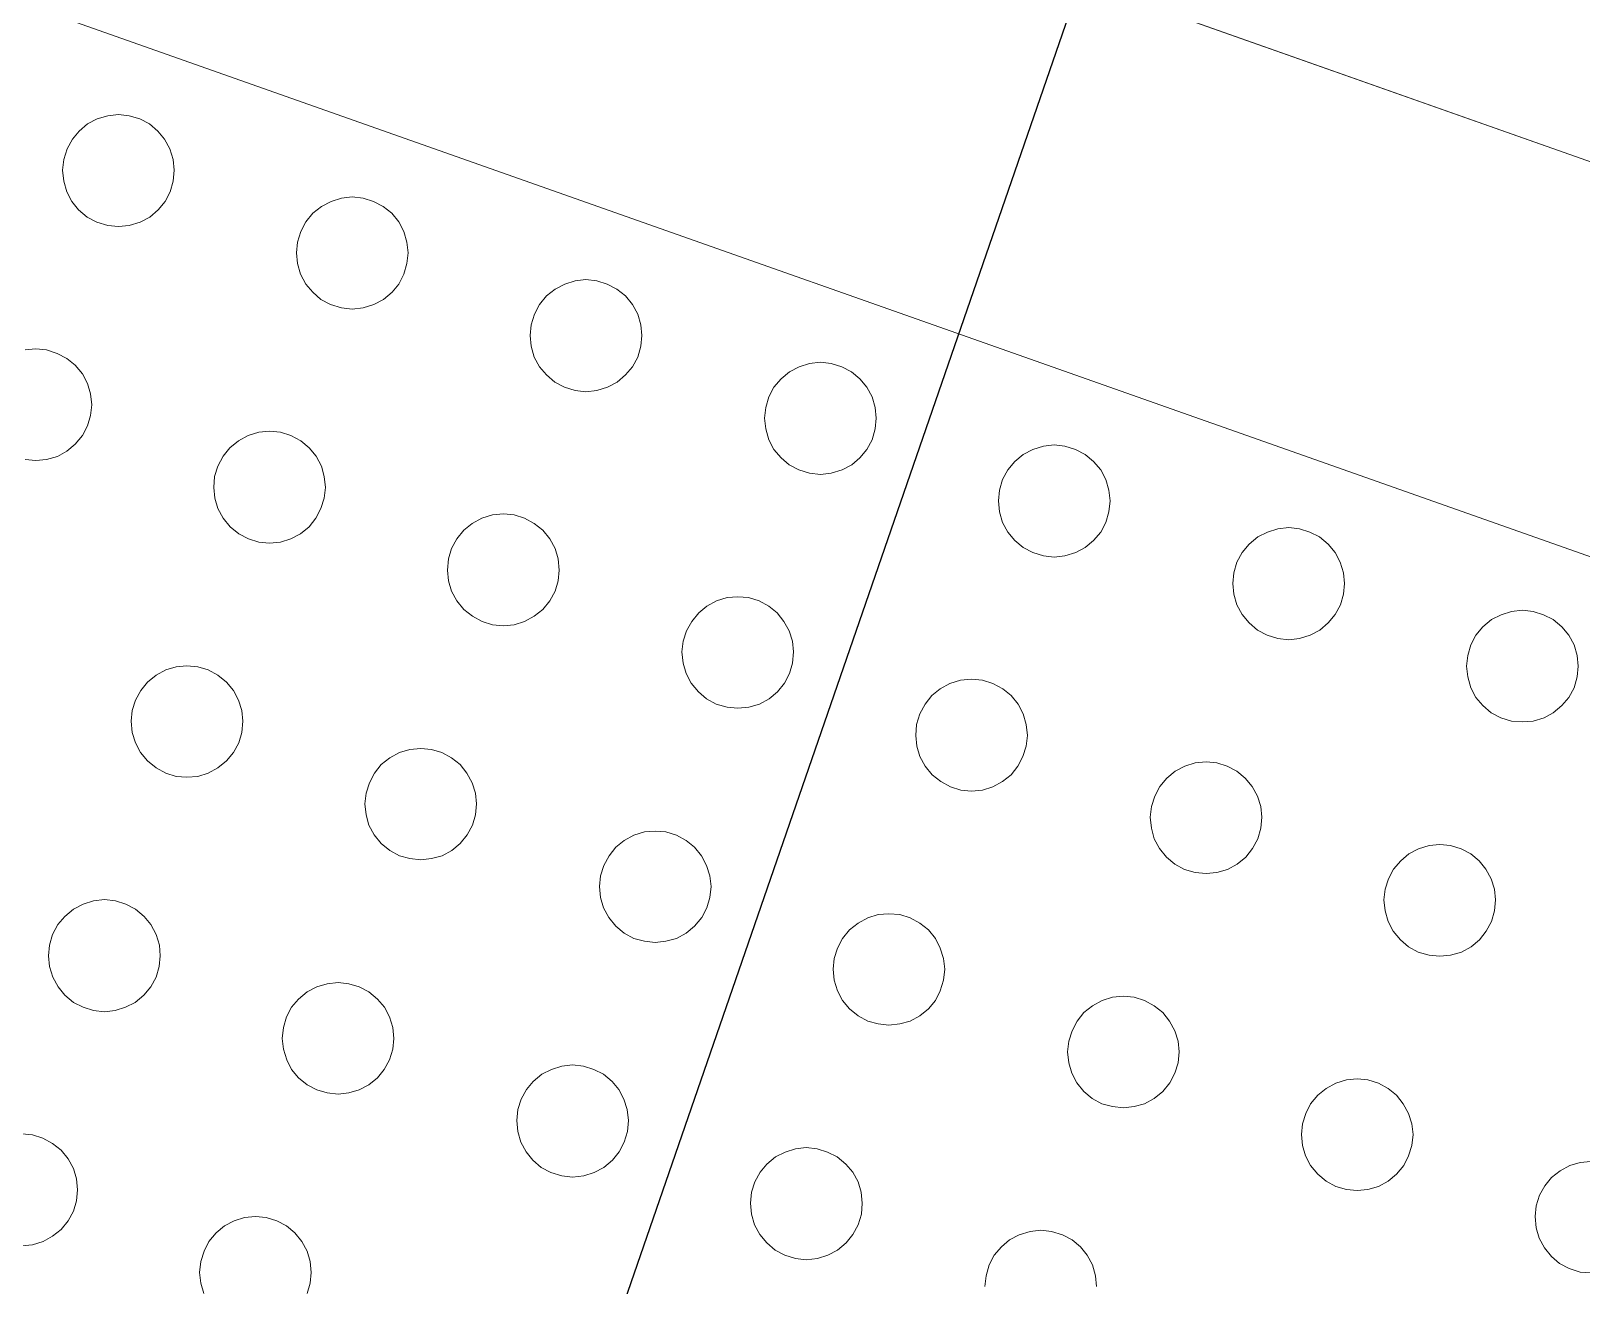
# Model space of a CAD drawing. Header units: metres. Extents: x 105014 to 106600, y 111320 to 118425.
# Drawn here: x 105897.1734 to 105897.5901, y 114674.4033 to 114674.7403 of the extents above; entities that cross this region are included whole.
import ezdxf

# ---------------------------------------------------------------- set-up
doc = ezdxf.new("R2010")
doc.units = ezdxf.units.M
doc.linetypes.add('DASHED', pattern=[1.524, 1.27, -0.254])
for name, color, linetype, lineweight in [('20-EP-ZONA-DURA', 253, 'CONTINUOUS', 13), ('20-EP-ZONA-VERDE', 84, 'CONTINUOUS', 13), ('35-RH-ACUE-MENOR-PROY', 5, 'DASHED', 25)]:
    doc.layers.add(name, color=color, linetype=linetype, lineweight=lineweight)

msp = doc.modelspace()

# ---------------------------------------------------------------- linework, layer by layer
at = {"layer": '20-EP-ZONA-DURA'}
for points in [[(105898.3959, 114674.4216), (105895.6123, 114675.4039), (105897.4357, 114680.3807), (105898.9413, 114679.8495), (105899.0043, 114678.0211), (105898.8214, 114676.2008), (105898.3959, 114674.4216)], [(105897.1819, 114674.7029), (105897.1822, 114674.6999), (105897.183, 114674.6971), (105897.1844, 114674.6945), (105897.1862, 114674.6922), (105897.1885, 114674.6903), (105897.1911, 114674.6889), (105897.194, 114674.688), (105897.1969, 114674.6878), (105897.1998, 114674.688), (105897.2027, 114674.6889), (105897.2053, 114674.6903), (105897.2076, 114674.6922), (105897.2094, 114674.6945), (105897.2108, 114674.6971), (105897.2116, 114674.6999), (105897.2119, 114674.7029), (105897.2116, 114674.7058), (105897.2107, 114674.7086), (105897.2093, 114674.7112), (105897.2075, 114674.7134), (105897.2052, 114674.7153), (105897.2026, 114674.7167), (105897.1998, 114674.7175), (105897.1969, 114674.7178), (105897.194, 114674.7175), (105897.1912, 114674.7167), (105897.1886, 114674.7153), (105897.1863, 114674.7134), (105897.1845, 114674.7112), (105897.1831, 114674.7086), (105897.1822, 114674.7058), (105897.1819, 114674.7029)], [(105897.2447, 114674.6807), (105897.245, 114674.6778), (105897.2458, 114674.675), (105897.2472, 114674.6723), (105897.2491, 114674.6701), (105897.2513, 114674.6682), (105897.2539, 114674.6668), (105897.2568, 114674.6659), (105897.2597, 114674.6656), (105897.2626, 114674.6659), (105897.2655, 114674.6668), (105897.2681, 114674.6682), (105897.2704, 114674.6701), (105897.2722, 114674.6723), (105897.2736, 114674.675), (105897.2744, 114674.6778), (105897.2747, 114674.6807), (105897.2744, 114674.6836), (105897.2736, 114674.6864), (105897.2722, 114674.689), (105897.2703, 114674.6913), (105897.268, 114674.6931), (105897.2654, 114674.6945), (105897.2626, 114674.6954), (105897.2597, 114674.6957), (105897.2568, 114674.6954), (105897.254, 114674.6945), (105897.2514, 114674.6931), (105897.2491, 114674.6913), (105897.2472, 114674.689), (105897.2459, 114674.6864), (105897.245, 114674.6836), (105897.2447, 114674.6807)], [(105897.3075, 114674.6585), (105897.3078, 114674.6556), (105897.3086, 114674.6527), (105897.31, 114674.6501), (105897.3119, 114674.6479), (105897.3141, 114674.646), (105897.3167, 114674.6446), (105897.3196, 114674.6437), (105897.3225, 114674.6434), (105897.3254, 114674.6437), (105897.3283, 114674.6446), (105897.3309, 114674.646), (105897.3331, 114674.6479), (105897.335, 114674.6501), (105897.3364, 114674.6527), (105897.3372, 114674.6556), (105897.3375, 114674.6585), (105897.3372, 114674.6614), (105897.3364, 114674.6642), (105897.335, 114674.6668), (105897.3331, 114674.6691), (105897.3308, 114674.6709), (105897.3282, 114674.6723), (105897.3254, 114674.6732), (105897.3225, 114674.6735), (105897.3196, 114674.6732), (105897.3168, 114674.6723), (105897.3142, 114674.6709), (105897.3119, 114674.6691), (105897.31, 114674.6668), (105897.3087, 114674.6642), (105897.3078, 114674.6614), (105897.3075, 114674.6585)], [(105897.3705, 114674.6363), (105897.3708, 114674.6334), (105897.3716, 114674.6305), (105897.373, 114674.6279), (105897.3749, 114674.6256), (105897.3771, 114674.6238), (105897.3797, 114674.6224), (105897.3826, 114674.6215), (105897.3855, 114674.6212), (105897.3884, 114674.6215), (105897.3913, 114674.6224), (105897.3939, 114674.6238), (105897.3961, 114674.6256), (105897.398, 114674.6279), (105897.3994, 114674.6305), (105897.4002, 114674.6334), (105897.4005, 114674.6363), (105897.4002, 114674.6392), (105897.3994, 114674.642), (105897.398, 114674.6446), (105897.3961, 114674.6469), (105897.3938, 114674.6487), (105897.3912, 114674.6501), (105897.3884, 114674.651), (105897.3855, 114674.6513), (105897.3826, 114674.651), (105897.3798, 114674.6501), (105897.3772, 114674.6487), (105897.3749, 114674.6469), (105897.373, 114674.6446), (105897.3716, 114674.642), (105897.3708, 114674.6392), (105897.3705, 114674.6363)], [(105897.2225, 114674.6177), (105897.2228, 114674.6148), (105897.2236, 114674.612), (105897.225, 114674.6094), (105897.2269, 114674.6071), (105897.2292, 114674.6052), (105897.2318, 114674.6039), (105897.2346, 114674.603), (105897.2375, 114674.6027), (105897.2404, 114674.603), (105897.2432, 114674.6039), (105897.2458, 114674.6052), (105897.2481, 114674.6071), (105897.2499, 114674.6094), (105897.2513, 114674.612), (105897.2522, 114674.6148), (105897.2525, 114674.6177), (105897.2522, 114674.6206), (105897.2514, 114674.6234), (105897.25, 114674.6261), (105897.2481, 114674.6283), (105897.2459, 114674.6302), (105897.2432, 114674.6316), (105897.2404, 114674.6325), (105897.2375, 114674.6328), (105897.2346, 114674.6325), (105897.2317, 114674.6316), (105897.2291, 114674.6302), (105897.2268, 114674.6283), (105897.225, 114674.6261), (105897.2236, 114674.6234), (105897.2227, 114674.6206), (105897.2225, 114674.6177)], [(105897.4333, 114674.6141), (105897.4336, 114674.6111), (105897.4344, 114674.6083), (105897.4358, 114674.6057), (105897.4377, 114674.6034), (105897.44, 114674.6016), (105897.4426, 114674.6002), (105897.4454, 114674.5993), (105897.4483, 114674.599), (105897.4512, 114674.5993), (105897.4541, 114674.6002), (105897.4566, 114674.6016), (105897.4589, 114674.6034), (105897.4608, 114674.6057), (105897.4622, 114674.6083), (105897.463, 114674.6111), (105897.4633, 114674.6141), (105897.463, 114674.617), (105897.4622, 114674.6198), (105897.4608, 114674.6224), (105897.4589, 114674.6247), (105897.4566, 114674.6265), (105897.454, 114674.6279), (105897.4512, 114674.6288), (105897.4483, 114674.6291), (105897.4454, 114674.6288), (105897.4426, 114674.6279), (105897.44, 114674.6265), (105897.4377, 114674.6247), (105897.4358, 114674.6224), (105897.4344, 114674.6198), (105897.4336, 114674.617), (105897.4333, 114674.6141)], [(105897.2853, 114674.5955), (105897.2856, 114674.5926), (105897.2864, 114674.5898), (105897.2878, 114674.5872), (105897.2897, 114674.5849), (105897.292, 114674.5831), (105897.2946, 114674.5817), (105897.2974, 114674.5808), (105897.3003, 114674.5805), (105897.3032, 114674.5808), (105897.306, 114674.5817), (105897.3086, 114674.5831), (105897.3109, 114674.5849), (105897.3128, 114674.5872), (105897.3142, 114674.5898), (105897.315, 114674.5926), (105897.3153, 114674.5955), (105897.315, 114674.5985), (105897.3142, 114674.6013), (105897.3128, 114674.6039), (105897.3109, 114674.6062), (105897.3086, 114674.608), (105897.306, 114674.6094), (105897.3032, 114674.6103), (105897.3003, 114674.6106), (105897.2974, 114674.6103), (105897.2945, 114674.6094), (105897.2919, 114674.608), (105897.2897, 114674.6062), (105897.2878, 114674.6039), (105897.2864, 114674.6013), (105897.2856, 114674.5985), (105897.2853, 114674.5955)], [(105897.4963, 114674.5919), (105897.4966, 114674.589), (105897.4974, 114674.5862), (105897.4988, 114674.5836), (105897.5007, 114674.5813), (105897.5029, 114674.5794), (105897.5055, 114674.578), (105897.5084, 114674.5771), (105897.5113, 114674.5768), (105897.5142, 114674.5771), (105897.5171, 114674.578), (105897.5197, 114674.5794), (105897.5219, 114674.5813), (105897.5238, 114674.5836), (105897.5252, 114674.5862), (105897.526, 114674.589), (105897.5263, 114674.5919), (105897.526, 114674.5948), (105897.5251, 114674.5976), (105897.5238, 114674.6002), (105897.5219, 114674.6025), (105897.5196, 114674.6044), (105897.517, 114674.6057), (105897.5142, 114674.6066), (105897.5113, 114674.6069), (105897.5084, 114674.6066), (105897.5056, 114674.6057), (105897.503, 114674.6044), (105897.5007, 114674.6025), (105897.4988, 114674.6002), (105897.4974, 114674.5976), (105897.4966, 114674.5948), (105897.4963, 114674.5919)], [(105897.3483, 114674.5735), (105897.3486, 114674.5705), (105897.3494, 114674.5677), (105897.3508, 114674.5651), (105897.3527, 114674.5628), (105897.3549, 114674.5609), (105897.3575, 114674.5595), (105897.3604, 114674.5587), (105897.3633, 114674.5584), (105897.3663, 114674.5587), (105897.3691, 114674.5595), (105897.3717, 114674.5609), (105897.374, 114674.5628), (105897.3758, 114674.5651), (105897.3772, 114674.5677), (105897.378, 114674.5705), (105897.3783, 114674.5735), (105897.378, 114674.5764), (105897.3771, 114674.5792), (105897.3757, 114674.5817), (105897.3739, 114674.584), (105897.3716, 114674.5858), (105897.369, 114674.5872), (105897.3662, 114674.5881), (105897.3633, 114674.5883), (105897.3604, 114674.5881), (105897.3576, 114674.5872), (105897.355, 114674.5858), (105897.3528, 114674.584), (105897.3509, 114674.5817), (105897.3495, 114674.5792), (105897.3486, 114674.5764), (105897.3483, 114674.5735)], [(105897.5591, 114674.5697), (105897.5594, 114674.5668), (105897.5602, 114674.5639), (105897.5616, 114674.5613), (105897.5635, 114674.5591), (105897.5657, 114674.5572), (105897.5683, 114674.5558), (105897.5712, 114674.5549), (105897.5741, 114674.5547), (105897.577, 114674.5549), (105897.5799, 114674.5558), (105897.5824, 114674.5572), (105897.5847, 114674.5591), (105897.5866, 114674.5613), (105897.588, 114674.5639), (105897.5888, 114674.5668), (105897.5891, 114674.5697), (105897.5888, 114674.5726), (105897.588, 114674.5754), (105897.5866, 114674.578), (105897.5847, 114674.5803), (105897.5824, 114674.5822), (105897.5798, 114674.5835), (105897.577, 114674.5844), (105897.5741, 114674.5847), (105897.5712, 114674.5844), (105897.5684, 114674.5835), (105897.5658, 114674.5822), (105897.5635, 114674.5803), (105897.5616, 114674.578), (105897.5602, 114674.5754), (105897.5594, 114674.5726), (105897.5591, 114674.5697)], [(105897.2003, 114674.5549), (105897.2006, 114674.5519), (105897.2015, 114674.5491), (105897.2028, 114674.5465), (105897.2047, 114674.5443), (105897.207, 114674.5424), (105897.2096, 114674.541), (105897.2124, 114674.5401), (105897.2153, 114674.5399), (105897.2182, 114674.5401), (105897.221, 114674.541), (105897.2236, 114674.5424), (105897.2259, 114674.5443), (105897.2278, 114674.5465), (105897.2292, 114674.5491), (105897.23, 114674.5519), (105897.2303, 114674.5549), (105897.23, 114674.5578), (105897.2291, 114674.5606), (105897.2278, 114674.5632), (105897.2259, 114674.5654), (105897.2236, 114674.5673), (105897.221, 114674.5687), (105897.2182, 114674.5695), (105897.2153, 114674.5698), (105897.2124, 114674.5695), (105897.2096, 114674.5687), (105897.207, 114674.5673), (105897.2047, 114674.5654), (105897.2029, 114674.5632), (105897.2015, 114674.5606), (105897.2006, 114674.5578), (105897.2003, 114674.5549)], [(105897.4111, 114674.5511), (105897.4114, 114674.5482), (105897.4122, 114674.5454), (105897.4136, 114674.5428), (105897.4155, 114674.5405), (105897.4178, 114674.5387), (105897.4204, 114674.5373), (105897.4232, 114674.5364), (105897.4261, 114674.5361), (105897.429, 114674.5364), (105897.4318, 114674.5373), (105897.4344, 114674.5387), (105897.4367, 114674.5405), (105897.4385, 114674.5428), (105897.4399, 114674.5454), (105897.4408, 114674.5482), (105897.4411, 114674.5511), (105897.4408, 114674.554), (105897.44, 114674.5569), (105897.4386, 114674.5595), (105897.4367, 114674.5618), (105897.4345, 114674.5636), (105897.4318, 114674.565), (105897.429, 114674.5659), (105897.4261, 114674.5662), (105897.4231, 114674.5659), (105897.4203, 114674.565), (105897.4177, 114674.5636), (105897.4154, 114674.5618), (105897.4136, 114674.5595), (105897.4122, 114674.5569), (105897.4113, 114674.554), (105897.4111, 114674.5511)], [(105897.2631, 114674.5327), (105897.2634, 114674.5298), (105897.2642, 114674.527), (105897.2656, 114674.5244), (105897.2675, 114674.5221), (105897.2698, 114674.5202), (105897.2724, 114674.5188), (105897.2752, 114674.518), (105897.2781, 114674.5177), (105897.281, 114674.518), (105897.2839, 114674.5188), (105897.2865, 114674.5202), (105897.2887, 114674.5221), (105897.2906, 114674.5244), (105897.292, 114674.527), (105897.2928, 114674.5298), (105897.2931, 114674.5327), (105897.2928, 114674.5356), (105897.2919, 114674.5384), (105897.2905, 114674.541), (105897.2887, 114674.5433), (105897.2864, 114674.5451), (105897.2838, 114674.5465), (105897.281, 114674.5473), (105897.2781, 114674.5476), (105897.2752, 114674.5473), (105897.2724, 114674.5465), (105897.2698, 114674.5451), (105897.2675, 114674.5433), (105897.2657, 114674.541), (105897.2643, 114674.5384), (105897.2634, 114674.5356), (105897.2631, 114674.5327)], [(105897.4741, 114674.5291), (105897.4744, 114674.5262), (105897.4752, 114674.5233), (105897.4766, 114674.5207), (105897.4785, 114674.5184), (105897.4807, 114674.5165), (105897.4833, 114674.5151), (105897.4862, 114674.5143), (105897.4891, 114674.514), (105897.492, 114674.5143), (105897.4949, 114674.5151), (105897.4975, 114674.5165), (105897.4998, 114674.5184), (105897.5016, 114674.5207), (105897.503, 114674.5233), (105897.5038, 114674.5262), (105897.5041, 114674.5291), (105897.5038, 114674.532), (105897.5029, 114674.5348), (105897.5015, 114674.5374), (105897.4996, 114674.5396), (105897.4974, 114674.5415), (105897.4948, 114674.5428), (105897.492, 114674.5437), (105897.4891, 114674.544), (105897.4862, 114674.5437), (105897.4834, 114674.5428), (105897.4808, 114674.5415), (105897.4786, 114674.5396), (105897.4767, 114674.5374), (105897.4753, 114674.5348), (105897.4744, 114674.532), (105897.4741, 114674.5291)], [(105897.3261, 114674.5105), (105897.3264, 114674.5076), (105897.3272, 114674.5048), (105897.3286, 114674.5022), (105897.3305, 114674.4999), (105897.3328, 114674.498), (105897.3354, 114674.4966), (105897.3382, 114674.4958), (105897.3411, 114674.4955), (105897.344, 114674.4958), (105897.3468, 114674.4966), (105897.3494, 114674.498), (105897.3517, 114674.4999), (105897.3536, 114674.5022), (105897.355, 114674.5048), (105897.3558, 114674.5076), (105897.3561, 114674.5105), (105897.3558, 114674.5134), (105897.3549, 114674.5162), (105897.3535, 114674.5188), (105897.3517, 114674.5211), (105897.3494, 114674.5229), (105897.3468, 114674.5243), (105897.344, 114674.5252), (105897.3411, 114674.5254), (105897.3382, 114674.5252), (105897.3354, 114674.5243), (105897.3328, 114674.5229), (105897.3305, 114674.5211), (105897.3287, 114674.5188), (105897.3273, 114674.5162), (105897.3264, 114674.5134), (105897.3261, 114674.5105)], [(105897.5369, 114674.5069), (105897.5372, 114674.504), (105897.538, 114674.5011), (105897.5394, 114674.4985), (105897.5413, 114674.4962), (105897.5435, 114674.4943), (105897.5461, 114674.4929), (105897.549, 114674.4921), (105897.5519, 114674.4918), (105897.5548, 114674.4921), (105897.5577, 114674.4929), (105897.5603, 114674.4943), (105897.5626, 114674.4962), (105897.5644, 114674.4985), (105897.5658, 114674.5011), (105897.5666, 114674.504), (105897.5669, 114674.5069), (105897.5666, 114674.5098), (105897.5657, 114674.5126), (105897.5643, 114674.5152), (105897.5625, 114674.5174), (105897.5602, 114674.5193), (105897.5576, 114674.5206), (105897.5548, 114674.5215), (105897.5519, 114674.5218), (105897.549, 114674.5215), (105897.5462, 114674.5206), (105897.5436, 114674.5193), (105897.5414, 114674.5174), (105897.5395, 114674.5152), (105897.5381, 114674.5126), (105897.5372, 114674.5098), (105897.5369, 114674.5069)], [(105897.2081, 114674.4919), (105897.2079, 114674.4948), (105897.207, 114674.4976), (105897.2056, 114674.5003), (105897.2038, 114674.5025), (105897.2015, 114674.5044), (105897.1989, 114674.5058), (105897.1961, 114674.5067), (105897.1931, 114674.507), (105897.1902, 114674.5067), (105897.1874, 114674.5058), (105897.1848, 114674.5044), (105897.1825, 114674.5025), (105897.1806, 114674.5003), (105897.1792, 114674.4976), (105897.1784, 114674.4948), (105897.1781, 114674.4919), (105897.1784, 114674.489), (105897.1793, 114674.4862), (105897.1807, 114674.4836), (105897.1825, 114674.4813), (105897.1848, 114674.4794), (105897.1874, 114674.4781), (105897.1902, 114674.4772), (105897.1931, 114674.4769), (105897.196, 114674.4772), (105897.1988, 114674.4781), (105897.2014, 114674.4794), (105897.2037, 114674.4813), (105897.2056, 114674.4836), (105897.207, 114674.4862), (105897.2078, 114674.489), (105897.2081, 114674.4919)], [(105897.3889, 114674.4883), (105897.3892, 114674.4854), (105897.3901, 114674.4825), (105897.3914, 114674.4799), (105897.3933, 114674.4777), (105897.3956, 114674.4758), (105897.3982, 114674.4744), (105897.401, 114674.4736), (105897.4039, 114674.4733), (105897.4068, 114674.4736), (105897.4096, 114674.4744), (105897.4122, 114674.4758), (105897.4145, 114674.4777), (105897.4164, 114674.4799), (105897.4177, 114674.4825), (105897.4186, 114674.4854), (105897.4189, 114674.4883), (105897.4186, 114674.4912), (105897.4177, 114674.494), (105897.4164, 114674.4966), (105897.4145, 114674.4989), (105897.4122, 114674.5007), (105897.4096, 114674.5021), (105897.4068, 114674.503), (105897.4039, 114674.5032), (105897.401, 114674.503), (105897.3982, 114674.5021), (105897.3956, 114674.5007), (105897.3933, 114674.4989), (105897.3914, 114674.4966), (105897.3901, 114674.494), (105897.3892, 114674.4912), (105897.3889, 114674.4883)], [(105897.2709, 114674.4697), (105897.2706, 114674.4727), (105897.2697, 114674.4755), (105897.2684, 114674.4781), (105897.2665, 114674.4803), (105897.2642, 114674.4822), (105897.2616, 114674.4836), (105897.2588, 114674.4844), (105897.2559, 114674.4847), (105897.253, 114674.4844), (105897.2502, 114674.4836), (105897.2476, 114674.4822), (105897.2453, 114674.4803), (105897.2434, 114674.4781), (105897.242, 114674.4755), (105897.2412, 114674.4727), (105897.2409, 114674.4697), (105897.2412, 114674.4668), (105897.2421, 114674.464), (105897.2434, 114674.4614), (105897.2453, 114674.4591), (105897.2476, 114674.4573), (105897.2502, 114674.4559), (105897.253, 114674.4551), (105897.2559, 114674.4548), (105897.2588, 114674.4551), (105897.2616, 114674.4559), (105897.2642, 114674.4573), (105897.2665, 114674.4591), (105897.2683, 114674.4614), (105897.2697, 114674.464), (105897.2706, 114674.4668), (105897.2709, 114674.4697)], [(105897.4519, 114674.4661), (105897.4522, 114674.4632), (105897.453, 114674.4604), (105897.4544, 114674.4578), (105897.4563, 114674.4555), (105897.4585, 114674.4536), (105897.4611, 114674.4522), (105897.464, 114674.4514), (105897.4669, 114674.4511), (105897.4698, 114674.4514), (105897.4726, 114674.4522), (105897.4752, 114674.4536), (105897.4775, 114674.4555), (105897.4794, 114674.4578), (105897.4807, 114674.4604), (105897.4816, 114674.4632), (105897.4819, 114674.4661), (105897.4816, 114674.469), (105897.4807, 114674.4718), (105897.4793, 114674.4744), (105897.4775, 114674.4767), (105897.4752, 114674.4785), (105897.4726, 114674.4799), (105897.4698, 114674.4808), (105897.4669, 114674.4811), (105897.464, 114674.4808), (105897.4612, 114674.4799), (105897.4586, 114674.4785), (105897.4563, 114674.4767), (105897.4545, 114674.4744), (105897.4531, 114674.4718), (105897.4522, 114674.469), (105897.4519, 114674.4661)], [(105897.3339, 114674.4477), (105897.3336, 114674.4506), (105897.3327, 114674.4534), (105897.3313, 114674.456), (105897.3295, 114674.4582), (105897.3272, 114674.4601), (105897.3246, 114674.4614), (105897.3218, 114674.4623), (105897.3189, 114674.4626), (105897.316, 114674.4623), (105897.3132, 114674.4614), (105897.3106, 114674.4601), (105897.3083, 114674.4582), (105897.3065, 114674.456), (105897.3051, 114674.4534), (105897.3042, 114674.4506), (105897.3039, 114674.4477), (105897.3042, 114674.4447), (105897.305, 114674.4419), (105897.3064, 114674.4393), (105897.3082, 114674.437), (105897.3105, 114674.4351), (105897.3131, 114674.4337), (105897.316, 114674.4328), (105897.3189, 114674.4325), (105897.3219, 114674.4328), (105897.3247, 114674.4337), (105897.3273, 114674.4351), (105897.3296, 114674.437), (105897.3314, 114674.4393), (105897.3328, 114674.4419), (105897.3337, 114674.4447), (105897.3339, 114674.4477)], [(105897.5147, 114674.4439), (105897.515, 114674.441), (105897.5158, 114674.4382), (105897.5172, 114674.4356), (105897.5191, 114674.4333), (105897.5214, 114674.4314), (105897.524, 114674.43), (105897.5268, 114674.4292), (105897.5297, 114674.4289), (105897.5326, 114674.4292), (105897.5354, 114674.43), (105897.538, 114674.4314), (105897.5403, 114674.4333), (105897.5422, 114674.4356), (105897.5435, 114674.4382), (105897.5444, 114674.441), (105897.5447, 114674.4439), (105897.5444, 114674.4468), (105897.5435, 114674.4496), (105897.5421, 114674.4522), (105897.5403, 114674.4545), (105897.538, 114674.4563), (105897.5354, 114674.4577), (105897.5326, 114674.4586), (105897.5297, 114674.4589), (105897.5268, 114674.4586), (105897.524, 114674.4577), (105897.5214, 114674.4563), (105897.5191, 114674.4545), (105897.5172, 114674.4522), (105897.5159, 114674.4496), (105897.515, 114674.4468), (105897.5147, 114674.4439)], [(105897.3967, 114674.4255), (105897.3964, 114674.4284), (105897.3956, 114674.4312), (105897.3942, 114674.4338), (105897.3923, 114674.436), (105897.39, 114674.4379), (105897.3874, 114674.4392), (105897.3846, 114674.4401), (105897.3817, 114674.4404), (105897.3788, 114674.4401), (105897.376, 114674.4392), (105897.3734, 114674.4379), (105897.3711, 114674.436), (105897.3693, 114674.4338), (105897.3679, 114674.4312), (105897.367, 114674.4284), (105897.3667, 114674.4255), (105897.367, 114674.4225), (105897.3678, 114674.4197), (105897.3692, 114674.4171), (105897.3711, 114674.4148), (105897.3733, 114674.4129), (105897.3759, 114674.4115), (105897.3788, 114674.4106), (105897.3817, 114674.4103), (105897.3847, 114674.4106), (105897.3875, 114674.4115), (105897.3901, 114674.4129), (105897.3924, 114674.4148), (105897.3942, 114674.4171), (105897.3956, 114674.4197), (105897.3965, 114674.4225), (105897.3967, 114674.4255)]]:
    msp.add_lwpolyline(points, close=True, dxfattribs=at)
for points in [[(105894.4305, 114672.1783), (105895.5778, 114675.3099), (105898.3659, 114674.3261), (105898.3599, 114674.3079), (105898.1501, 114674.3809), (105898.1476, 114674.3829), (105898.1447, 114674.3842), (105898.1417, 114674.385), (105898.1385, 114674.3851), (105898.0877, 114674.4027), (105898.085, 114674.4049), (105898.0819, 114674.4064), (105898.0785, 114674.4071), (105898.0751, 114674.4071), (105898.0251, 114674.4245), (105898.0229, 114674.4265), (105898.0203, 114674.4281), (105898.0175, 114674.4291), (105898.0145, 114674.4295), (105898.0115, 114674.4293), (105897.9861, 114674.4381), (105897.8545, 114674.0605), (105897.7229, 114673.6827), (105897.5911, 114673.3051)], [(105897.1718, 114674.6252), (105897.1747, 114674.6249), (105897.1776, 114674.6252), (105897.1805, 114674.626), (105897.183, 114674.6274), (105897.1853, 114674.6293), (105897.1872, 114674.6316), (105897.1886, 114674.6342), (105897.1894, 114674.637), (105897.1897, 114674.6399), (105897.1894, 114674.6428), (105897.1886, 114674.6456), (105897.1872, 114674.6482), (105897.1853, 114674.6505), (105897.183, 114674.6523), (105897.1804, 114674.6537), (105897.1776, 114674.6546), (105897.1747, 114674.6549), (105897.1718, 114674.6546)], [(105897.1709, 114674.414), (105897.1738, 114674.4143), (105897.1767, 114674.4152), (105897.1792, 114674.4166), (105897.1815, 114674.4184), (105897.1834, 114674.4207), (105897.1848, 114674.4233), (105897.1856, 114674.4261), (105897.1859, 114674.4291), (105897.1859, 114674.4291), (105897.1856, 114674.432), (105897.1848, 114674.4348), (105897.1834, 114674.4374), (105897.1815, 114674.4397), (105897.1792, 114674.4415), (105897.1766, 114674.4429), (105897.1738, 114674.4438), (105897.1709, 114674.4441)], [(105897.5925, 114674.4367), (105897.5896, 114674.4364), (105897.5868, 114674.4356), (105897.5842, 114674.4342), (105897.5819, 114674.4324), (105897.5801, 114674.4301), (105897.5787, 114674.4276), (105897.5778, 114674.4248), (105897.5775, 114674.4219), (105897.5775, 114674.4219), (105897.5778, 114674.4189), (105897.5786, 114674.4161), (105897.58, 114674.4135), (105897.5819, 114674.4112), (105897.5841, 114674.4093), (105897.5867, 114674.4079), (105897.5896, 114674.407), (105897.5925, 114674.4068)], [(105897.2476, 114674.4012), (105897.2484, 114674.404), (105897.2487, 114674.4069), (105897.2487, 114674.4069), (105897.2484, 114674.4098), (105897.2476, 114674.4126), (105897.2462, 114674.4152), (105897.2443, 114674.4175), (105897.242, 114674.4194), (105897.2394, 114674.4207), (105897.2366, 114674.4216), (105897.2337, 114674.4219), (105897.2308, 114674.4216), (105897.228, 114674.4207), (105897.2254, 114674.4194), (105897.2231, 114674.4175), (105897.2212, 114674.4152), (105897.2199, 114674.4126), (105897.219, 114674.4098), (105897.2187, 114674.4069), (105897.219, 114674.404), (105897.2198, 114674.4012)], [(105897.4597, 114674.4031), (105897.4594, 114674.406), (105897.4586, 114674.4089), (105897.4572, 114674.4115), (105897.4554, 114674.4138), (105897.4531, 114674.4156), (105897.4505, 114674.417), (105897.4476, 114674.4179), (105897.4447, 114674.4182), (105897.4418, 114674.4179), (105897.4389, 114674.417), (105897.4363, 114674.4156), (105897.4341, 114674.4138), (105897.4322, 114674.4115), (105897.4308, 114674.4089), (105897.43, 114674.406), (105897.4297, 114674.4031)]]:
    msp.add_lwpolyline(points, dxfattribs=at)
at = {"layer": '20-EP-ZONA-VERDE'}
for points in [[(105898.3959, 114674.4216), (105898.5847, 114674.3549), (105900.8493, 114673.5559), (105900.8559, 114673.5535), (105900.8225, 114673.4593), (105900.8185, 114673.4607), (105898.5545, 114674.2595), (105898.3659, 114674.3261), (105895.5779, 114675.3099), (105895.6111, 114675.4043), (105898.3959, 114674.4216)], [(105897.2119, 114674.7029), (105897.2116, 114674.6999), (105897.2108, 114674.6971), (105897.2094, 114674.6945), (105897.2076, 114674.6922), (105897.2053, 114674.6903), (105897.2027, 114674.6889), (105897.1998, 114674.688), (105897.1969, 114674.6878), (105897.194, 114674.688), (105897.1911, 114674.6889), (105897.1885, 114674.6903), (105897.1862, 114674.6922), (105897.1844, 114674.6945), (105897.183, 114674.6971), (105897.1822, 114674.6999), (105897.1819, 114674.7029), (105897.1822, 114674.7058), (105897.1831, 114674.7086), (105897.1845, 114674.7112), (105897.1863, 114674.7134), (105897.1886, 114674.7153), (105897.1912, 114674.7167), (105897.194, 114674.7175), (105897.1969, 114674.7178), (105897.1998, 114674.7175), (105897.2026, 114674.7167), (105897.2052, 114674.7153), (105897.2075, 114674.7134), (105897.2093, 114674.7112), (105897.2107, 114674.7086), (105897.2116, 114674.7058), (105897.2119, 114674.7029)], [(105897.2747, 114674.6807), (105897.2744, 114674.6778), (105897.2736, 114674.675), (105897.2722, 114674.6723), (105897.2704, 114674.6701), (105897.2681, 114674.6682), (105897.2655, 114674.6668), (105897.2626, 114674.6659), (105897.2597, 114674.6656), (105897.2568, 114674.6659), (105897.2539, 114674.6668), (105897.2513, 114674.6682), (105897.2491, 114674.6701), (105897.2472, 114674.6723), (105897.2458, 114674.675), (105897.245, 114674.6778), (105897.2447, 114674.6807), (105897.245, 114674.6836), (105897.2459, 114674.6864), (105897.2472, 114674.689), (105897.2491, 114674.6913), (105897.2514, 114674.6931), (105897.254, 114674.6945), (105897.2568, 114674.6954), (105897.2597, 114674.6957), (105897.2626, 114674.6954), (105897.2654, 114674.6945), (105897.268, 114674.6931), (105897.2703, 114674.6913), (105897.2722, 114674.689), (105897.2736, 114674.6864), (105897.2744, 114674.6836), (105897.2747, 114674.6807)], [(105897.3375, 114674.6585), (105897.3372, 114674.6556), (105897.3364, 114674.6527), (105897.335, 114674.6501), (105897.3331, 114674.6479), (105897.3309, 114674.646), (105897.3283, 114674.6446), (105897.3254, 114674.6437), (105897.3225, 114674.6434), (105897.3196, 114674.6437), (105897.3167, 114674.6446), (105897.3141, 114674.646), (105897.3119, 114674.6479), (105897.31, 114674.6501), (105897.3086, 114674.6527), (105897.3078, 114674.6556), (105897.3075, 114674.6585), (105897.3078, 114674.6614), (105897.3087, 114674.6642), (105897.31, 114674.6668), (105897.3119, 114674.6691), (105897.3142, 114674.6709), (105897.3168, 114674.6723), (105897.3196, 114674.6732), (105897.3225, 114674.6735), (105897.3254, 114674.6732), (105897.3282, 114674.6723), (105897.3308, 114674.6709), (105897.3331, 114674.6691), (105897.335, 114674.6668), (105897.3364, 114674.6642), (105897.3372, 114674.6614), (105897.3375, 114674.6585)], [(105897.4005, 114674.6363), (105897.4002, 114674.6334), (105897.3994, 114674.6305), (105897.398, 114674.6279), (105897.3961, 114674.6256), (105897.3939, 114674.6238), (105897.3913, 114674.6224), (105897.3884, 114674.6215), (105897.3855, 114674.6212), (105897.3826, 114674.6215), (105897.3797, 114674.6224), (105897.3771, 114674.6238), (105897.3749, 114674.6256), (105897.373, 114674.6279), (105897.3716, 114674.6305), (105897.3708, 114674.6334), (105897.3705, 114674.6363), (105897.3708, 114674.6392), (105897.3716, 114674.642), (105897.373, 114674.6446), (105897.3749, 114674.6469), (105897.3772, 114674.6487), (105897.3798, 114674.6501), (105897.3826, 114674.651), (105897.3855, 114674.6513), (105897.3884, 114674.651), (105897.3912, 114674.6501), (105897.3938, 114674.6487), (105897.3961, 114674.6469), (105897.398, 114674.6446), (105897.3994, 114674.642), (105897.4002, 114674.6392), (105897.4005, 114674.6363)], [(105897.2525, 114674.6177), (105897.2522, 114674.6148), (105897.2513, 114674.612), (105897.2499, 114674.6094), (105897.2481, 114674.6071), (105897.2458, 114674.6052), (105897.2432, 114674.6039), (105897.2404, 114674.603), (105897.2375, 114674.6027), (105897.2346, 114674.603), (105897.2318, 114674.6039), (105897.2292, 114674.6052), (105897.2269, 114674.6071), (105897.225, 114674.6094), (105897.2236, 114674.612), (105897.2228, 114674.6148), (105897.2225, 114674.6177), (105897.2227, 114674.6206), (105897.2236, 114674.6234), (105897.225, 114674.6261), (105897.2268, 114674.6283), (105897.2291, 114674.6302), (105897.2317, 114674.6316), (105897.2346, 114674.6325), (105897.2375, 114674.6328), (105897.2404, 114674.6325), (105897.2432, 114674.6316), (105897.2459, 114674.6302), (105897.2481, 114674.6283), (105897.25, 114674.6261), (105897.2514, 114674.6234), (105897.2522, 114674.6206), (105897.2525, 114674.6177)], [(105897.4633, 114674.6141), (105897.463, 114674.6111), (105897.4622, 114674.6083), (105897.4608, 114674.6057), (105897.4589, 114674.6034), (105897.4566, 114674.6016), (105897.4541, 114674.6002), (105897.4512, 114674.5993), (105897.4483, 114674.599), (105897.4454, 114674.5993), (105897.4426, 114674.6002), (105897.44, 114674.6016), (105897.4377, 114674.6034), (105897.4358, 114674.6057), (105897.4344, 114674.6083), (105897.4336, 114674.6111), (105897.4333, 114674.6141), (105897.4336, 114674.617), (105897.4344, 114674.6198), (105897.4358, 114674.6224), (105897.4377, 114674.6247), (105897.44, 114674.6265), (105897.4426, 114674.6279), (105897.4454, 114674.6288), (105897.4483, 114674.6291), (105897.4512, 114674.6288), (105897.454, 114674.6279), (105897.4566, 114674.6265), (105897.4589, 114674.6247), (105897.4608, 114674.6224), (105897.4622, 114674.6198), (105897.463, 114674.617), (105897.4633, 114674.6141)], [(105897.3153, 114674.5955), (105897.315, 114674.5926), (105897.3142, 114674.5898), (105897.3128, 114674.5872), (105897.3109, 114674.5849), (105897.3086, 114674.5831), (105897.306, 114674.5817), (105897.3032, 114674.5808), (105897.3003, 114674.5805), (105897.2974, 114674.5808), (105897.2946, 114674.5817), (105897.292, 114674.5831), (105897.2897, 114674.5849), (105897.2878, 114674.5872), (105897.2864, 114674.5898), (105897.2856, 114674.5926), (105897.2853, 114674.5955), (105897.2856, 114674.5985), (105897.2864, 114674.6013), (105897.2878, 114674.6039), (105897.2897, 114674.6062), (105897.2919, 114674.608), (105897.2945, 114674.6094), (105897.2974, 114674.6103), (105897.3003, 114674.6106), (105897.3032, 114674.6103), (105897.306, 114674.6094), (105897.3086, 114674.608), (105897.3109, 114674.6062), (105897.3128, 114674.6039), (105897.3142, 114674.6013), (105897.315, 114674.5985), (105897.3153, 114674.5955)], [(105897.5263, 114674.5919), (105897.526, 114674.589), (105897.5252, 114674.5862), (105897.5238, 114674.5836), (105897.5219, 114674.5813), (105897.5197, 114674.5794), (105897.5171, 114674.578), (105897.5142, 114674.5771), (105897.5113, 114674.5768), (105897.5084, 114674.5771), (105897.5055, 114674.578), (105897.5029, 114674.5794), (105897.5007, 114674.5813), (105897.4988, 114674.5836), (105897.4974, 114674.5862), (105897.4966, 114674.589), (105897.4963, 114674.5919), (105897.4966, 114674.5948), (105897.4974, 114674.5976), (105897.4988, 114674.6002), (105897.5007, 114674.6025), (105897.503, 114674.6044), (105897.5056, 114674.6057), (105897.5084, 114674.6066), (105897.5113, 114674.6069), (105897.5142, 114674.6066), (105897.517, 114674.6057), (105897.5196, 114674.6044), (105897.5219, 114674.6025), (105897.5238, 114674.6002), (105897.5251, 114674.5976), (105897.526, 114674.5948), (105897.5263, 114674.5919)], [(105897.3783, 114674.5735), (105897.378, 114674.5705), (105897.3772, 114674.5677), (105897.3758, 114674.5651), (105897.374, 114674.5628), (105897.3717, 114674.5609), (105897.3691, 114674.5595), (105897.3663, 114674.5587), (105897.3633, 114674.5584), (105897.3604, 114674.5587), (105897.3575, 114674.5595), (105897.3549, 114674.5609), (105897.3527, 114674.5628), (105897.3508, 114674.5651), (105897.3494, 114674.5677), (105897.3486, 114674.5705), (105897.3483, 114674.5735), (105897.3486, 114674.5764), (105897.3495, 114674.5792), (105897.3509, 114674.5817), (105897.3528, 114674.584), (105897.355, 114674.5858), (105897.3576, 114674.5872), (105897.3604, 114674.5881), (105897.3633, 114674.5883), (105897.3662, 114674.5881), (105897.369, 114674.5872), (105897.3716, 114674.5858), (105897.3739, 114674.584), (105897.3757, 114674.5817), (105897.3771, 114674.5792), (105897.378, 114674.5764), (105897.3783, 114674.5735)], [(105897.5891, 114674.5697), (105897.5888, 114674.5668), (105897.588, 114674.5639), (105897.5866, 114674.5613), (105897.5847, 114674.5591), (105897.5824, 114674.5572), (105897.5799, 114674.5558), (105897.577, 114674.5549), (105897.5741, 114674.5547), (105897.5712, 114674.5549), (105897.5683, 114674.5558), (105897.5657, 114674.5572), (105897.5635, 114674.5591), (105897.5616, 114674.5613), (105897.5602, 114674.5639), (105897.5594, 114674.5668), (105897.5591, 114674.5697), (105897.5594, 114674.5726), (105897.5602, 114674.5754), (105897.5616, 114674.578), (105897.5635, 114674.5803), (105897.5658, 114674.5822), (105897.5684, 114674.5835), (105897.5712, 114674.5844), (105897.5741, 114674.5847), (105897.577, 114674.5844), (105897.5798, 114674.5835), (105897.5824, 114674.5822), (105897.5847, 114674.5803), (105897.5866, 114674.578), (105897.588, 114674.5754), (105897.5888, 114674.5726), (105897.5891, 114674.5697)], [(105897.2303, 114674.5549), (105897.23, 114674.5519), (105897.2292, 114674.5491), (105897.2278, 114674.5465), (105897.2259, 114674.5443), (105897.2236, 114674.5424), (105897.221, 114674.541), (105897.2182, 114674.5401), (105897.2153, 114674.5399), (105897.2124, 114674.5401), (105897.2096, 114674.541), (105897.207, 114674.5424), (105897.2047, 114674.5443), (105897.2028, 114674.5465), (105897.2015, 114674.5491), (105897.2006, 114674.5519), (105897.2003, 114674.5549), (105897.2006, 114674.5578), (105897.2015, 114674.5606), (105897.2029, 114674.5632), (105897.2047, 114674.5654), (105897.207, 114674.5673), (105897.2096, 114674.5687), (105897.2124, 114674.5695), (105897.2153, 114674.5698), (105897.2182, 114674.5695), (105897.221, 114674.5687), (105897.2236, 114674.5673), (105897.2259, 114674.5654), (105897.2278, 114674.5632), (105897.2291, 114674.5606), (105897.23, 114674.5578), (105897.2303, 114674.5549)], [(105897.4411, 114674.5511), (105897.4408, 114674.5482), (105897.4399, 114674.5454), (105897.4385, 114674.5428), (105897.4367, 114674.5405), (105897.4344, 114674.5387), (105897.4318, 114674.5373), (105897.429, 114674.5364), (105897.4261, 114674.5361), (105897.4232, 114674.5364), (105897.4204, 114674.5373), (105897.4178, 114674.5387), (105897.4155, 114674.5405), (105897.4136, 114674.5428), (105897.4122, 114674.5454), (105897.4114, 114674.5482), (105897.4111, 114674.5511), (105897.4113, 114674.554), (105897.4122, 114674.5569), (105897.4136, 114674.5595), (105897.4154, 114674.5618), (105897.4177, 114674.5636), (105897.4203, 114674.565), (105897.4231, 114674.5659), (105897.4261, 114674.5662), (105897.429, 114674.5659), (105897.4318, 114674.565), (105897.4345, 114674.5636), (105897.4367, 114674.5618), (105897.4386, 114674.5595), (105897.44, 114674.5569), (105897.4408, 114674.554), (105897.4411, 114674.5511)], [(105897.2931, 114674.5327), (105897.2928, 114674.5298), (105897.292, 114674.527), (105897.2906, 114674.5244), (105897.2887, 114674.5221), (105897.2865, 114674.5202), (105897.2839, 114674.5188), (105897.281, 114674.518), (105897.2781, 114674.5177), (105897.2752, 114674.518), (105897.2724, 114674.5188), (105897.2698, 114674.5202), (105897.2675, 114674.5221), (105897.2656, 114674.5244), (105897.2642, 114674.527), (105897.2634, 114674.5298), (105897.2631, 114674.5327), (105897.2634, 114674.5356), (105897.2643, 114674.5384), (105897.2657, 114674.541), (105897.2675, 114674.5433), (105897.2698, 114674.5451), (105897.2724, 114674.5465), (105897.2752, 114674.5473), (105897.2781, 114674.5476), (105897.281, 114674.5473), (105897.2838, 114674.5465), (105897.2864, 114674.5451), (105897.2887, 114674.5433), (105897.2905, 114674.541), (105897.2919, 114674.5384), (105897.2928, 114674.5356), (105897.2931, 114674.5327)], [(105897.5041, 114674.5291), (105897.5038, 114674.5262), (105897.503, 114674.5233), (105897.5016, 114674.5207), (105897.4998, 114674.5184), (105897.4975, 114674.5165), (105897.4949, 114674.5151), (105897.492, 114674.5143), (105897.4891, 114674.514), (105897.4862, 114674.5143), (105897.4833, 114674.5151), (105897.4807, 114674.5165), (105897.4785, 114674.5184), (105897.4766, 114674.5207), (105897.4752, 114674.5233), (105897.4744, 114674.5262), (105897.4741, 114674.5291), (105897.4744, 114674.532), (105897.4753, 114674.5348), (105897.4767, 114674.5374), (105897.4786, 114674.5396), (105897.4808, 114674.5415), (105897.4834, 114674.5428), (105897.4862, 114674.5437), (105897.4891, 114674.544), (105897.492, 114674.5437), (105897.4948, 114674.5428), (105897.4974, 114674.5415), (105897.4996, 114674.5396), (105897.5015, 114674.5374), (105897.5029, 114674.5348), (105897.5038, 114674.532), (105897.5041, 114674.5291)], [(105897.3561, 114674.5105), (105897.3558, 114674.5076), (105897.355, 114674.5048), (105897.3536, 114674.5022), (105897.3517, 114674.4999), (105897.3494, 114674.498), (105897.3468, 114674.4966), (105897.344, 114674.4958), (105897.3411, 114674.4955), (105897.3382, 114674.4958), (105897.3354, 114674.4966), (105897.3328, 114674.498), (105897.3305, 114674.4999), (105897.3286, 114674.5022), (105897.3272, 114674.5048), (105897.3264, 114674.5076), (105897.3261, 114674.5105), (105897.3264, 114674.5134), (105897.3273, 114674.5162), (105897.3287, 114674.5188), (105897.3305, 114674.5211), (105897.3328, 114674.5229), (105897.3354, 114674.5243), (105897.3382, 114674.5252), (105897.3411, 114674.5254), (105897.344, 114674.5252), (105897.3468, 114674.5243), (105897.3494, 114674.5229), (105897.3517, 114674.5211), (105897.3535, 114674.5188), (105897.3549, 114674.5162), (105897.3558, 114674.5134), (105897.3561, 114674.5105)], [(105897.5669, 114674.5069), (105897.5666, 114674.504), (105897.5658, 114674.5011), (105897.5644, 114674.4985), (105897.5626, 114674.4962), (105897.5603, 114674.4943), (105897.5577, 114674.4929), (105897.5548, 114674.4921), (105897.5519, 114674.4918), (105897.549, 114674.4921), (105897.5461, 114674.4929), (105897.5435, 114674.4943), (105897.5413, 114674.4962), (105897.5394, 114674.4985), (105897.538, 114674.5011), (105897.5372, 114674.504), (105897.5369, 114674.5069), (105897.5372, 114674.5098), (105897.5381, 114674.5126), (105897.5395, 114674.5152), (105897.5414, 114674.5174), (105897.5436, 114674.5193), (105897.5462, 114674.5206), (105897.549, 114674.5215), (105897.5519, 114674.5218), (105897.5548, 114674.5215), (105897.5576, 114674.5206), (105897.5602, 114674.5193), (105897.5625, 114674.5174), (105897.5643, 114674.5152), (105897.5657, 114674.5126), (105897.5666, 114674.5098), (105897.5669, 114674.5069)], [(105897.2081, 114674.4919), (105897.2078, 114674.489), (105897.207, 114674.4862), (105897.2056, 114674.4836), (105897.2037, 114674.4813), (105897.2014, 114674.4794), (105897.1988, 114674.4781), (105897.196, 114674.4772), (105897.1931, 114674.4769), (105897.1902, 114674.4772), (105897.1874, 114674.4781), (105897.1848, 114674.4794), (105897.1825, 114674.4813), (105897.1807, 114674.4836), (105897.1793, 114674.4862), (105897.1784, 114674.489), (105897.1781, 114674.4919), (105897.1784, 114674.4948), (105897.1792, 114674.4976), (105897.1806, 114674.5003), (105897.1825, 114674.5025), (105897.1848, 114674.5044), (105897.1874, 114674.5058), (105897.1902, 114674.5067), (105897.1931, 114674.507), (105897.1961, 114674.5067), (105897.1989, 114674.5058), (105897.2015, 114674.5044), (105897.2038, 114674.5025), (105897.2056, 114674.5003), (105897.207, 114674.4976), (105897.2079, 114674.4948), (105897.2081, 114674.4919)], [(105897.4189, 114674.4883), (105897.4186, 114674.4854), (105897.4177, 114674.4825), (105897.4164, 114674.4799), (105897.4145, 114674.4777), (105897.4122, 114674.4758), (105897.4096, 114674.4744), (105897.4068, 114674.4736), (105897.4039, 114674.4733), (105897.401, 114674.4736), (105897.3982, 114674.4744), (105897.3956, 114674.4758), (105897.3933, 114674.4777), (105897.3914, 114674.4799), (105897.3901, 114674.4825), (105897.3892, 114674.4854), (105897.3889, 114674.4883), (105897.3892, 114674.4912), (105897.3901, 114674.494), (105897.3914, 114674.4966), (105897.3933, 114674.4989), (105897.3956, 114674.5007), (105897.3982, 114674.5021), (105897.401, 114674.503), (105897.4039, 114674.5032), (105897.4068, 114674.503), (105897.4096, 114674.5021), (105897.4122, 114674.5007), (105897.4145, 114674.4989), (105897.4164, 114674.4966), (105897.4177, 114674.494), (105897.4186, 114674.4912), (105897.4189, 114674.4883)], [(105897.2709, 114674.4697), (105897.2706, 114674.4668), (105897.2697, 114674.464), (105897.2683, 114674.4614), (105897.2665, 114674.4591), (105897.2642, 114674.4573), (105897.2616, 114674.4559), (105897.2588, 114674.4551), (105897.2559, 114674.4548), (105897.253, 114674.4551), (105897.2502, 114674.4559), (105897.2476, 114674.4573), (105897.2453, 114674.4591), (105897.2434, 114674.4614), (105897.2421, 114674.464), (105897.2412, 114674.4668), (105897.2409, 114674.4697), (105897.2412, 114674.4727), (105897.242, 114674.4755), (105897.2434, 114674.4781), (105897.2453, 114674.4803), (105897.2476, 114674.4822), (105897.2502, 114674.4836), (105897.253, 114674.4844), (105897.2559, 114674.4847), (105897.2588, 114674.4844), (105897.2616, 114674.4836), (105897.2642, 114674.4822), (105897.2665, 114674.4803), (105897.2684, 114674.4781), (105897.2697, 114674.4755), (105897.2706, 114674.4727), (105897.2709, 114674.4697)], [(105897.4819, 114674.4661), (105897.4816, 114674.4632), (105897.4807, 114674.4604), (105897.4794, 114674.4578), (105897.4775, 114674.4555), (105897.4752, 114674.4536), (105897.4726, 114674.4522), (105897.4698, 114674.4514), (105897.4669, 114674.4511), (105897.464, 114674.4514), (105897.4611, 114674.4522), (105897.4585, 114674.4536), (105897.4563, 114674.4555), (105897.4544, 114674.4578), (105897.453, 114674.4604), (105897.4522, 114674.4632), (105897.4519, 114674.4661), (105897.4522, 114674.469), (105897.4531, 114674.4718), (105897.4545, 114674.4744), (105897.4563, 114674.4767), (105897.4586, 114674.4785), (105897.4612, 114674.4799), (105897.464, 114674.4808), (105897.4669, 114674.4811), (105897.4698, 114674.4808), (105897.4726, 114674.4799), (105897.4752, 114674.4785), (105897.4775, 114674.4767), (105897.4793, 114674.4744), (105897.4807, 114674.4718), (105897.4816, 114674.469), (105897.4819, 114674.4661)], [(105897.3339, 114674.4477), (105897.3337, 114674.4447), (105897.3328, 114674.4419), (105897.3314, 114674.4393), (105897.3296, 114674.437), (105897.3273, 114674.4351), (105897.3247, 114674.4337), (105897.3219, 114674.4328), (105897.3189, 114674.4325), (105897.316, 114674.4328), (105897.3131, 114674.4337), (105897.3105, 114674.4351), (105897.3082, 114674.437), (105897.3064, 114674.4393), (105897.305, 114674.4419), (105897.3042, 114674.4447), (105897.3039, 114674.4477), (105897.3042, 114674.4506), (105897.3051, 114674.4534), (105897.3065, 114674.456), (105897.3083, 114674.4582), (105897.3106, 114674.4601), (105897.3132, 114674.4614), (105897.316, 114674.4623), (105897.3189, 114674.4626), (105897.3218, 114674.4623), (105897.3246, 114674.4614), (105897.3272, 114674.4601), (105897.3295, 114674.4582), (105897.3313, 114674.456), (105897.3327, 114674.4534), (105897.3336, 114674.4506), (105897.3339, 114674.4477)], [(105897.5447, 114674.4439), (105897.5444, 114674.441), (105897.5435, 114674.4382), (105897.5422, 114674.4356), (105897.5403, 114674.4333), (105897.538, 114674.4314), (105897.5354, 114674.43), (105897.5326, 114674.4292), (105897.5297, 114674.4289), (105897.5268, 114674.4292), (105897.524, 114674.43), (105897.5214, 114674.4314), (105897.5191, 114674.4333), (105897.5172, 114674.4356), (105897.5158, 114674.4382), (105897.515, 114674.441), (105897.5147, 114674.4439), (105897.515, 114674.4468), (105897.5159, 114674.4496), (105897.5172, 114674.4522), (105897.5191, 114674.4545), (105897.5214, 114674.4563), (105897.524, 114674.4577), (105897.5268, 114674.4586), (105897.5297, 114674.4589), (105897.5326, 114674.4586), (105897.5354, 114674.4577), (105897.538, 114674.4563), (105897.5403, 114674.4545), (105897.5421, 114674.4522), (105897.5435, 114674.4496), (105897.5444, 114674.4468), (105897.5447, 114674.4439)], [(105897.3967, 114674.4255), (105897.3965, 114674.4225), (105897.3956, 114674.4197), (105897.3942, 114674.4171), (105897.3924, 114674.4148), (105897.3901, 114674.4129), (105897.3875, 114674.4115), (105897.3847, 114674.4106), (105897.3817, 114674.4103), (105897.3788, 114674.4106), (105897.3759, 114674.4115), (105897.3733, 114674.4129), (105897.3711, 114674.4148), (105897.3692, 114674.4171), (105897.3678, 114674.4197), (105897.367, 114674.4225), (105897.3667, 114674.4255), (105897.367, 114674.4284), (105897.3679, 114674.4312), (105897.3693, 114674.4338), (105897.3711, 114674.436), (105897.3734, 114674.4379), (105897.376, 114674.4392), (105897.3788, 114674.4401), (105897.3817, 114674.4404), (105897.3846, 114674.4401), (105897.3874, 114674.4392), (105897.39, 114674.4379), (105897.3923, 114674.436), (105897.3942, 114674.4338), (105897.3956, 114674.4312), (105897.3964, 114674.4284), (105897.3967, 114674.4255)]]:
    msp.add_lwpolyline(points, close=True, dxfattribs=at)
for points in [[(105897.1718, 114674.6546), (105897.1747, 114674.6549), (105897.1776, 114674.6546), (105897.1804, 114674.6537), (105897.183, 114674.6523), (105897.1853, 114674.6505), (105897.1872, 114674.6482), (105897.1886, 114674.6456), (105897.1894, 114674.6428), (105897.1897, 114674.6399), (105897.1897, 114674.6399), (105897.1894, 114674.637), (105897.1886, 114674.6342), (105897.1872, 114674.6316), (105897.1853, 114674.6293), (105897.183, 114674.6274), (105897.1805, 114674.626), (105897.1776, 114674.6252), (105897.1747, 114674.6249), (105897.1718, 114674.6252)], [(105897.1709, 114674.4441), (105897.1738, 114674.4438), (105897.1766, 114674.4429), (105897.1792, 114674.4415), (105897.1815, 114674.4397), (105897.1834, 114674.4374), (105897.1848, 114674.4348), (105897.1856, 114674.432), (105897.1859, 114674.4291), (105897.1859, 114674.4291), (105897.1856, 114674.4261), (105897.1848, 114674.4233), (105897.1834, 114674.4207), (105897.1815, 114674.4184), (105897.1792, 114674.4166), (105897.1767, 114674.4152), (105897.1738, 114674.4143), (105897.1709, 114674.414)], [(105897.5925, 114674.4068), (105897.5896, 114674.407), (105897.5867, 114674.4079), (105897.5841, 114674.4093), (105897.5819, 114674.4112), (105897.58, 114674.4135), (105897.5786, 114674.4161), (105897.5778, 114674.4189), (105897.5775, 114674.4219), (105897.5778, 114674.4248), (105897.5787, 114674.4276), (105897.5801, 114674.4301), (105897.5819, 114674.4324), (105897.5842, 114674.4342), (105897.5868, 114674.4356), (105897.5896, 114674.4364), (105897.5925, 114674.4367)], [(105897.2198, 114674.4012), (105897.219, 114674.404), (105897.2187, 114674.4069), (105897.219, 114674.4098), (105897.2199, 114674.4126), (105897.2212, 114674.4152), (105897.2231, 114674.4175), (105897.2254, 114674.4194), (105897.228, 114674.4207), (105897.2308, 114674.4216), (105897.2337, 114674.4219), (105897.2366, 114674.4216), (105897.2394, 114674.4207), (105897.242, 114674.4194), (105897.2443, 114674.4175), (105897.2462, 114674.4152), (105897.2476, 114674.4126), (105897.2484, 114674.4098), (105897.2487, 114674.4069), (105897.2487, 114674.4069), (105897.2484, 114674.404), (105897.2476, 114674.4012)], [(105897.4297, 114674.4031), (105897.43, 114674.406), (105897.4308, 114674.4089), (105897.4322, 114674.4115), (105897.4341, 114674.4138), (105897.4363, 114674.4156), (105897.4389, 114674.417), (105897.4418, 114674.4179), (105897.4447, 114674.4182), (105897.4476, 114674.4179), (105897.4505, 114674.417), (105897.4531, 114674.4156), (105897.4554, 114674.4138), (105897.4572, 114674.4115), (105897.4586, 114674.4089), (105897.4594, 114674.406), (105897.4597, 114674.4031)]]:
    msp.add_lwpolyline(points, dxfattribs=at)
at = {"layer": '35-RH-ACUE-MENOR-PROY'}
msp.add_lwpolyline([(105919.1032, 114816.3456), (105918.6763, 114759.2684), (105918.3564, 114756.308), (105918.2622, 114755.4133), (105916.8481, 114742.2491), (105916.6484, 114740.3895), (105916.4785, 114738.8081), (105913.2255, 114729.2295), (105905.9011, 114707.6623), (105897.9173, 114684.1534), (105899.5464, 114680.8043), (105891.2793, 114656.8825), (105891.0462, 114656.2059), (105887.9453, 114647.2324), (105881.7102, 114629.1887), (105881.307, 114626.2492), (105869.7933, 114594.6801), (105864.9284, 114583.8179), (105861.1542, 114573.0061), (105858.6831, 114565.9326), (105858.2178, 114564.4958), (105858.0017, 114563.4544), (105855.3717, 114550.7855), (105854.0168, 114544.2587)], dxfattribs=at)

doc.saveas('drawing.dxf')
